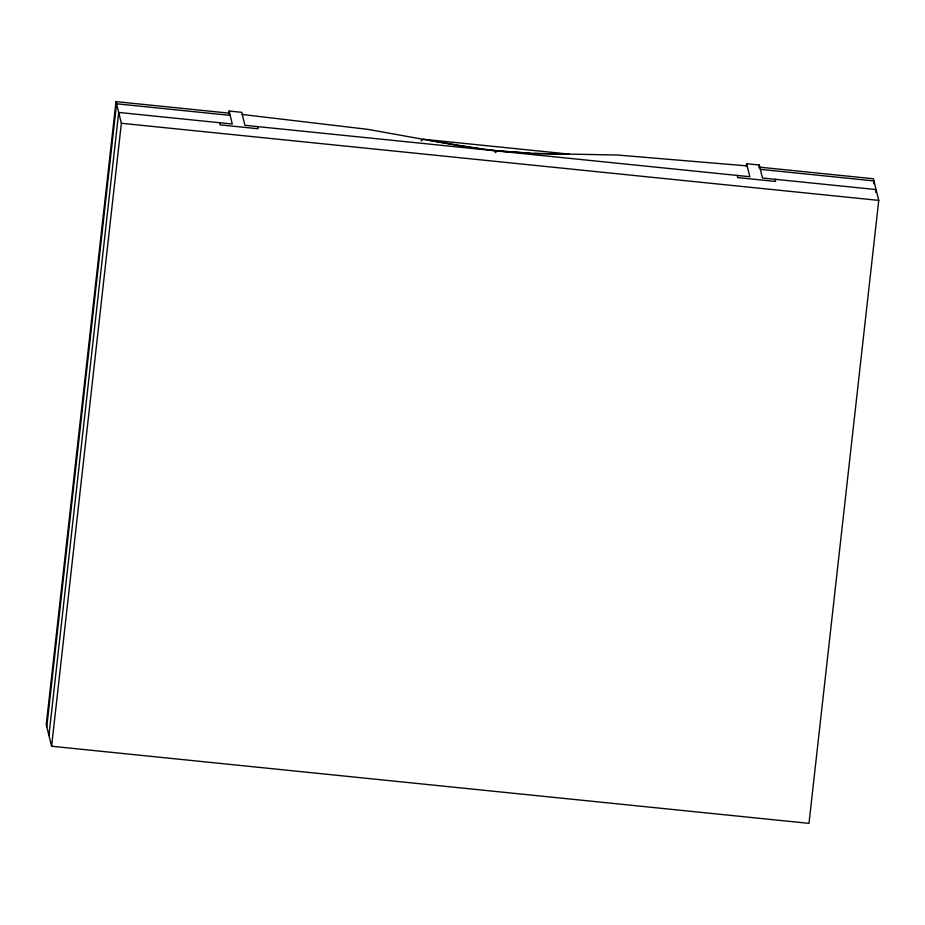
<?xml version="1.0" encoding="UTF-8"?>
<svg xmlns="http://www.w3.org/2000/svg" width="925" height="925" viewBox="0 0 925 925"><rect width="100%" height="100%" fill="white"/><g stroke="black" fill="none" stroke-linecap="round" stroke-linejoin="round"><path stroke-width="1.39" d="M229.62 113.197L116.007 101.634L46.25 724.61L51.603 746.244L808.993 823.366L878.75 200.39L873.397 178.756L759.783 167.182M46.782 726.772L116.55 103.797L230.152 115.359M48.932 735.433L118.689 112.445L232.291 124.019L229.088 111.035L241.702 112.318L244.917 125.303L749.84 176.721L746.625 163.737L759.252 165.02L762.466 178.005L876.067 189.567L875.755 192.446M51.603 746.244L121.36 123.268L116.007 101.634M228.764 113.879L229.088 111.035M746.313 166.581L746.625 163.737M758.928 167.864L759.252 165.02M873.605 183.786L873.928 180.918L760.327 169.344M495.176 152.602L497.384 151.006L535.436 153.481L617.218 155.007L747.169 165.899M421.106 140.843L423.407 139.259L569.222 154.105M564.944 154.07L534.118 153.434M529.597 153.261L488.042 149.966M121.36 123.268L878.75 200.39M497.384 151.006L458.615 145.664L367.537 129.315L242.246 114.48M483.359 149.376L427.87 140.114M775.092 179.288L775.624 181.45L737.757 177.6L737.213 175.438M257.543 126.586L258.075 128.748L220.208 124.898L219.676 122.736"/></g></svg>
